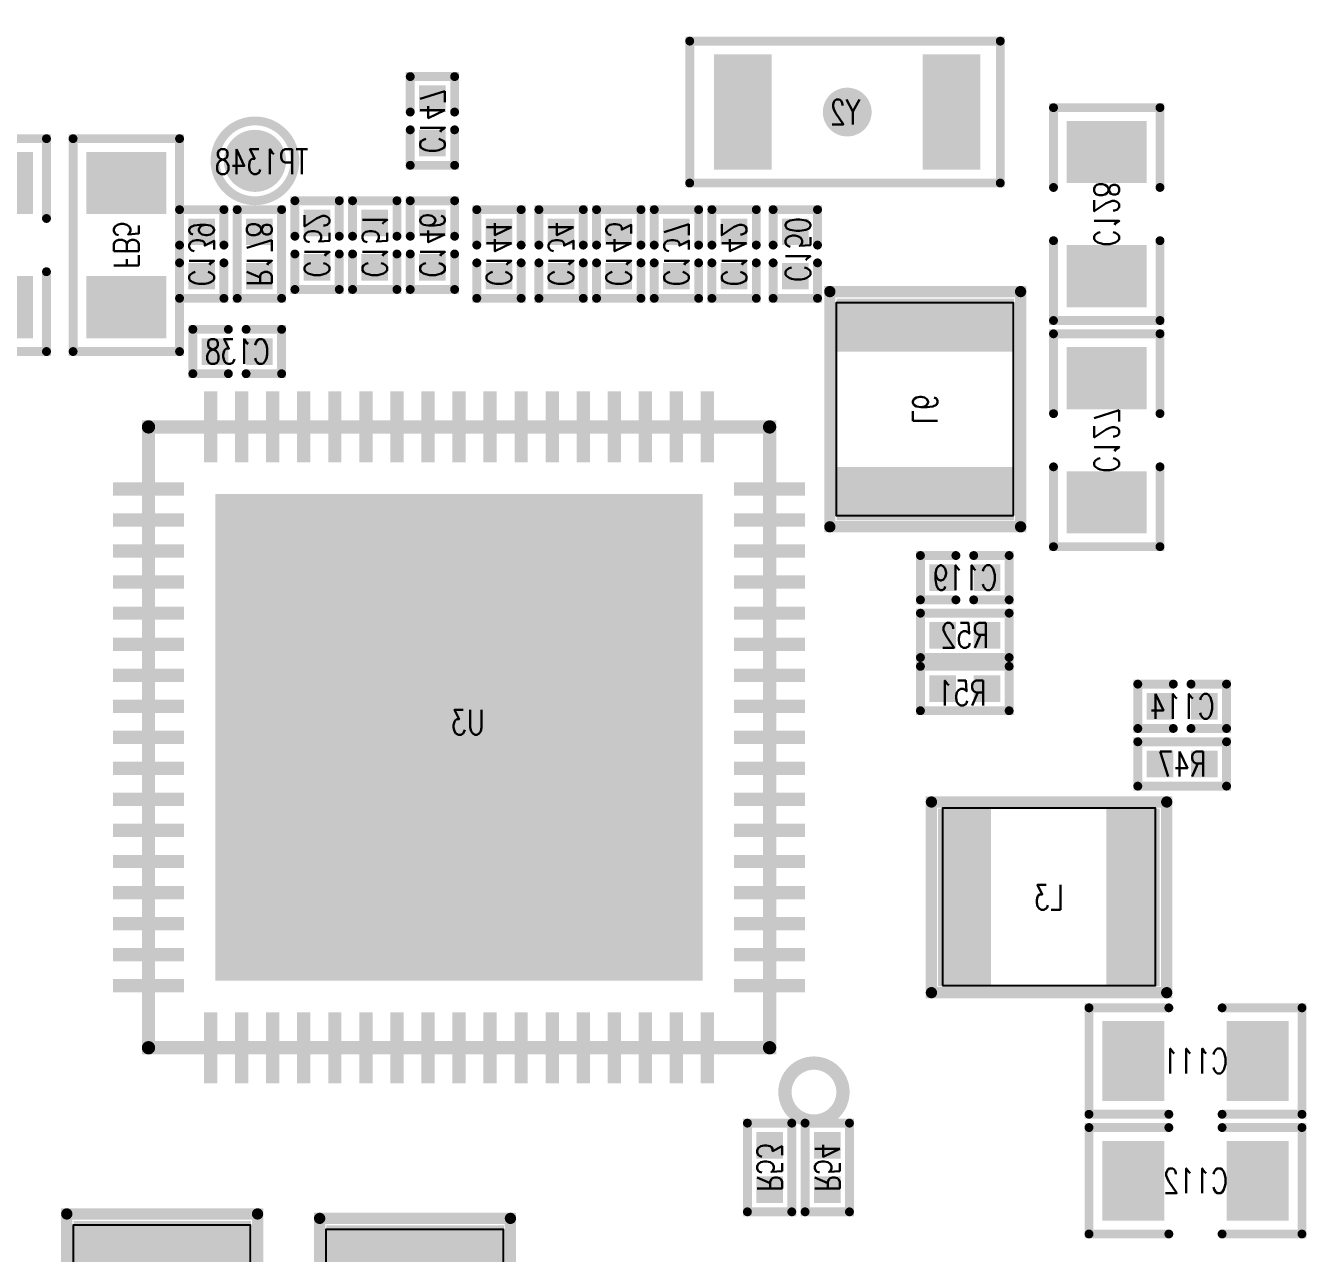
# Model space of a CAD drawing. Extents: x -52.6 to 3.6, y -24.2 to 61.8.
# Drawn here: x -43.24 to -28.8, y 21.88 to 35.73 of the extents above; entities that cross this region are included whole.
import ezdxf
from ezdxf.enums import TextEntityAlignment as Align

# ---------------------------------------------------------------- set-up
doc = ezdxf.new("R2010")
doc.units = 0
doc.linetypes.add('KEEPOUT_00001000$0', pattern=[2, 1, 1])
for name, color, linetype in [('DRIL_NPLTE_THRU_01', 3, 'CONTINUOUS'), ('DRIL_NPLTE_THRU_02', 176, 'CONTINUOUS'), ('DRIL_NPLTE_THRU_03', 222, 'CONTINUOUS'), ('DRIL_NPLTE_THRU_04', 34, 'CONTINUOUS'), ('DRIL_NPLTE_THRU_05', 171, 'CONTINUOUS'), ('DRIL_NPLTE_THRU_06', 186, 'CONTINUOUS'), ('DRIL_NPLTE_THRU_07', 6, 'CONTINUOUS'), ('DRIL_NPLTE_THRU_08', 2, 'CONTINUOUS'), ('DRIL_PLTE_THRU_01', 3, 'CONTINUOUS'), ('DRIL_PLTE_THRU_02', 176, 'CONTINUOUS'), ('DRIL_PLTE_THRU_03', 222, 'CONTINUOUS'), ('DRIL_PLTE_THRU_04', 34, 'CONTINUOUS'), ('DRIL_PLTE_THRU_05', 171, 'CONTINUOUS'), ('DRIL_PLTE_THRU_06', 186, 'CONTINUOUS'), ('DRIL_PLTE_THRU_07', 6, 'CONTINUOUS'), ('DRIL_PLTE_THRU_08', 2, 'CONTINUOUS'), ('KEEPOUT_01', 4, 'CONTINUOUS'), ('PADS_BOT', 56, 'CONTINUOUS'), ('PADS_INNER', 96, 'CONTINUOUS'), ('PADS_TOP', 96, 'CONTINUOUS'), ('PADS_XR_123', 3, 'CONTINUOUS'), ('PART_BOT_2DLINE_00', 130, 'CONTINUOUS'), ('PART_BOT_2DLINE_126', 254, 'CONTINUOUS'), ('PART_NAME_129', 3, 'CONTINUOUS')]:
    doc.layers.add(name, color=color, linetype=linetype)
doc.styles.add('W0$04', font='simplex', dxfattribs={"width": 0.75})

# ---------------------------------------------------------------- blocks, each defined once
blk = doc.blocks.new('SMOOTH_0$1')
at = {"const_width": 0.05}
blk.add_lwpolyline([(-0.025, 0, 1), (0.025, 0, 1)], format="xyb", close=True, dxfattribs=at)
blk = doc.blocks.new('PART_BODY_BOT_164')
at = {"layer": 'PART_BOT_2DLINE_126', "const_width": 0.1}
for points in [[(-0.1, 0.25), (-0.5, 0.25), (-0.5, -0.25), (-0.1, -0.25)], [(0.1, 0.25), (0.5, 0.25), (0.5, -0.25), (0.1, -0.25)]]:
    blk.add_lwpolyline(points, dxfattribs=at)
at = {"layer": 'PART_BOT_2DLINE_126'}
for p in [(-0.5, 0.25), (-0.1, 0.25), (0.1, 0.25), (0.5, 0.25), (-0.5, -0.25), (-0.1, -0.25), (0.1, -0.25), (0.5, -0.25)]:
    blk.add_blockref('SMOOTH_0$1', p, dxfattribs=at)
blk = doc.blocks.new('DRIL_HOLE_0')
blk.add_lwpolyline([(0, 0, 1), (0, 0, 1)], format="xyb", close=True)
blk = doc.blocks.new('PAD_0')
blk.add_lwpolyline([(0, 0, 1), (0, 0, 1)], format="xyb", close=True)
blk = doc.blocks.new('PAD_1')
at = {"const_width": 0.3}
blk.add_lwpolyline([(-0.15, 0), (0.15, 0)], dxfattribs=at)
blk = doc.blocks.new('STK_BOT_408')
at = {"layer": 'DRIL_NPLTE_THRU_01'}
blk.add_blockref('DRIL_HOLE_0', (0, 0), dxfattribs=at)
at = {"layer": 'DRIL_NPLTE_THRU_02'}
blk.add_blockref('DRIL_HOLE_0', (0, 0), dxfattribs=at)
at = {"layer": 'DRIL_NPLTE_THRU_03'}
blk.add_blockref('DRIL_HOLE_0', (0, 0), dxfattribs=at)
at = {"layer": 'DRIL_NPLTE_THRU_04'}
blk.add_blockref('DRIL_HOLE_0', (0, 0), dxfattribs=at)
at = {"layer": 'DRIL_NPLTE_THRU_05'}
blk.add_blockref('DRIL_HOLE_0', (0, 0), dxfattribs=at)
at = {"layer": 'DRIL_NPLTE_THRU_06'}
blk.add_blockref('DRIL_HOLE_0', (0, 0), dxfattribs=at)
at = {"layer": 'DRIL_NPLTE_THRU_07'}
blk.add_blockref('DRIL_HOLE_0', (0, 0), dxfattribs=at)
at = {"layer": 'DRIL_NPLTE_THRU_08'}
blk.add_blockref('DRIL_HOLE_0', (0, 0), dxfattribs=at)
at = {"layer": 'PADS_BOT'}
blk.add_blockref('PAD_1', (0, 0), dxfattribs=at)
at = {"layer": 'PADS_INNER'}
blk.add_blockref('PAD_0', (0, 0), dxfattribs=at)
at = {"layer": 'PADS_TOP'}
blk.add_blockref('PAD_0', (0, 0), dxfattribs=at)
blk = doc.blocks.new('SYM_BOT_9')
for name, p in [('PART_BODY_BOT_164', (0, 0)), ('STK_BOT_408', (-0.25, 0)), ('STK_BOT_408', (0.25, 0))]:
    blk.add_blockref(name, p)
blk = doc.blocks.new('PART_BOT_17')
blk.add_blockref('SYM_BOT_9', (0, 0))
at = {"layer": 'PART_NAME_129', "style": 'W0$04', "width": 0.75}
blk.add_text('C150', height=0.28, dxfattribs=at).set_placement((0.05, 0.03), align=Align.MIDDLE_CENTER)
blk = doc.blocks.new('PART_BODY_BOT_163')
at = {"layer": 'PART_BOT_2DLINE_126', "const_width": 0.1}
for points in [[(-0.3, 0.6), (-1.2, 0.6), (-1.2, -0.6), (-0.3, -0.6)], [(0.3, -0.6), (1.2, -0.6), (1.2, 0.6), (0.3, 0.6)]]:
    blk.add_lwpolyline(points, dxfattribs=at)
at = {"layer": 'PART_BOT_2DLINE_126'}
for p in [(-1.2, 0.6), (-0.3, 0.6), (0.3, 0.6), (1.2, 0.6), (-1.2, -0.6), (-0.3, -0.6), (0.3, -0.6), (1.2, -0.6)]:
    blk.add_blockref('SMOOTH_0$1', p, dxfattribs=at)
blk = doc.blocks.new('PAD_3')
at = {"const_width": 0.7}
blk.add_lwpolyline([(-0.45, 0), (0.45, 0)], dxfattribs=at)
blk = doc.blocks.new('STK_BOT_406')
at = {"layer": 'DRIL_PLTE_THRU_01'}
blk.add_blockref('DRIL_HOLE_0', (0, 0), dxfattribs=at)
at = {"layer": 'DRIL_PLTE_THRU_02'}
blk.add_blockref('DRIL_HOLE_0', (0, 0), dxfattribs=at)
at = {"layer": 'DRIL_PLTE_THRU_03'}
blk.add_blockref('DRIL_HOLE_0', (0, 0), dxfattribs=at)
at = {"layer": 'DRIL_PLTE_THRU_04'}
blk.add_blockref('DRIL_HOLE_0', (0, 0), dxfattribs=at)
at = {"layer": 'DRIL_PLTE_THRU_05'}
blk.add_blockref('DRIL_HOLE_0', (0, 0), dxfattribs=at)
at = {"layer": 'DRIL_PLTE_THRU_06'}
blk.add_blockref('DRIL_HOLE_0', (0, 0), dxfattribs=at)
at = {"layer": 'DRIL_PLTE_THRU_07'}
blk.add_blockref('DRIL_HOLE_0', (0, 0), dxfattribs=at)
at = {"layer": 'DRIL_PLTE_THRU_08'}
blk.add_blockref('DRIL_HOLE_0', (0, 0), dxfattribs=at)
at = {"layer": 'PADS_BOT', "rotation": 90}
blk.add_blockref('PAD_3', (0, 0), dxfattribs=at)
at = {"layer": 'PADS_INNER'}
blk.add_blockref('PAD_0', (0, 0), dxfattribs=at)
at = {"layer": 'PADS_TOP'}
blk.add_blockref('PAD_0', (0, 0), dxfattribs=at)
blk = doc.blocks.new('SYM_BOT_12')
for name, p in [('STK_BOT_406', (-0.7, 0)), ('STK_BOT_406', (0.7, 0)), ('PART_BODY_BOT_163', (0, 0))]:
    blk.add_blockref(name, p)
blk = doc.blocks.new('PART_BOT_51')
blk.add_blockref('SYM_BOT_12', (0, 0))
at = {"layer": 'PART_NAME_129', "style": 'W0$04', "width": 0.75}
blk.add_text('C112', height=0.28, rotation=180, dxfattribs=at).set_placement((0, 0), align=Align.MIDDLE_CENTER)
blk = doc.blocks.new('PART_BOT_56')
blk.add_blockref('SYM_BOT_9', (0, 0))
at = {"layer": 'PART_NAME_129', "style": 'W0$04', "width": 0.75}
blk.add_text('C142', height=0.28, dxfattribs=at).set_placement((0, 0), align=Align.MIDDLE_CENTER)
blk = doc.blocks.new('PART_BOT_59')
blk.add_blockref('SYM_BOT_9', (0, 0))
at = {"layer": 'PART_NAME_129', "style": 'W0$04', "width": 0.75}
blk.add_text('C143', height=0.28, dxfattribs=at).set_placement((0, 0), align=Align.MIDDLE_CENTER)
blk = doc.blocks.new('PART_BOT_63')
blk.add_blockref('SYM_BOT_9', (0, 0))
at = {"layer": 'PART_NAME_129', "style": 'W0$04', "width": 0.75}
blk.add_text('C119', height=0.28, rotation=180, dxfattribs=at).set_placement((0, 0), align=Align.MIDDLE_CENTER)
blk = doc.blocks.new('PART_BOT_70')
blk.add_blockref('SYM_BOT_9', (0, 0))
at = {"layer": 'PART_NAME_129', "style": 'W0$04', "width": 0.75}
blk.add_text('C139', height=0.28, dxfattribs=at).set_placement((0, 0), align=Align.MIDDLE_CENTER)
blk = doc.blocks.new('SMOOTH_0$150114')
at = {"const_width": 0.075057}
blk.add_lwpolyline([(-0.037528, 0, 1), (0.037528, 0, 1)], format="xyb", close=True, dxfattribs=at)
blk = doc.blocks.new('PART_BODY_BOT_16')
at = {"layer": 'PART_BOT_2DLINE_00', "const_width": 0.15}
blk.add_lwpolyline([(-4.327, 4, 1), (-3.673, 4, 1)], format="xyb", close=True, dxfattribs=at)
blk.add_lwpolyline([(-3.5, 3.5), (3.5, 3.5), (3.5, -3.5), (-3.5, -3.5)], close=True, dxfattribs=at)
at = {"layer": 'PART_BOT_2DLINE_00'}
for p in [(-3.5, 3.5), (3.5, 3.5), (-3.5, -3.5), (3.5, -3.5)]:
    blk.add_blockref('SMOOTH_0$150114', p, dxfattribs=at)
blk = doc.blocks.new('PAD_11')
at = {"const_width": 0.15}
blk.add_lwpolyline([(-0.4, 0), (0.4, 0)], dxfattribs=at)
blk = doc.blocks.new('STK_BOT_19')
at = {"layer": 'DRIL_PLTE_THRU_01'}
blk.add_blockref('DRIL_HOLE_0', (0, 0), dxfattribs=at)
at = {"layer": 'DRIL_PLTE_THRU_02'}
blk.add_blockref('DRIL_HOLE_0', (0, 0), dxfattribs=at)
at = {"layer": 'DRIL_PLTE_THRU_03'}
blk.add_blockref('DRIL_HOLE_0', (0, 0), dxfattribs=at)
at = {"layer": 'DRIL_PLTE_THRU_04'}
blk.add_blockref('DRIL_HOLE_0', (0, 0), dxfattribs=at)
at = {"layer": 'DRIL_PLTE_THRU_05'}
blk.add_blockref('DRIL_HOLE_0', (0, 0), dxfattribs=at)
at = {"layer": 'DRIL_PLTE_THRU_06'}
blk.add_blockref('DRIL_HOLE_0', (0, 0), dxfattribs=at)
at = {"layer": 'DRIL_PLTE_THRU_07'}
blk.add_blockref('DRIL_HOLE_0', (0, 0), dxfattribs=at)
at = {"layer": 'DRIL_PLTE_THRU_08'}
blk.add_blockref('DRIL_HOLE_0', (0, 0), dxfattribs=at)
at = {"layer": 'PADS_BOT'}
blk.add_blockref('PAD_11', (0, 0), dxfattribs=at)
at = {"layer": 'PADS_INNER'}
blk.add_blockref('PAD_0', (0, 0), dxfattribs=at)
at = {"layer": 'PADS_TOP'}
blk.add_blockref('PAD_0', (0, 0), dxfattribs=at)
at = {"layer": 'PADS_XR_123'}
blk.add_blockref('PAD_11', (0, 0), dxfattribs=at)
blk = doc.blocks.new('STK_BOT_20')
at = {"layer": 'DRIL_PLTE_THRU_01'}
blk.add_blockref('DRIL_HOLE_0', (0, 0), dxfattribs=at)
at = {"layer": 'DRIL_PLTE_THRU_02'}
blk.add_blockref('DRIL_HOLE_0', (0, 0), dxfattribs=at)
at = {"layer": 'DRIL_PLTE_THRU_03'}
blk.add_blockref('DRIL_HOLE_0', (0, 0), dxfattribs=at)
at = {"layer": 'DRIL_PLTE_THRU_04'}
blk.add_blockref('DRIL_HOLE_0', (0, 0), dxfattribs=at)
at = {"layer": 'DRIL_PLTE_THRU_05'}
blk.add_blockref('DRIL_HOLE_0', (0, 0), dxfattribs=at)
at = {"layer": 'DRIL_PLTE_THRU_06'}
blk.add_blockref('DRIL_HOLE_0', (0, 0), dxfattribs=at)
at = {"layer": 'DRIL_PLTE_THRU_07'}
blk.add_blockref('DRIL_HOLE_0', (0, 0), dxfattribs=at)
at = {"layer": 'DRIL_PLTE_THRU_08'}
blk.add_blockref('DRIL_HOLE_0', (0, 0), dxfattribs=at)
at = {"layer": 'PADS_BOT', "rotation": 90}
blk.add_blockref('PAD_11', (0, 0), dxfattribs=at)
at = {"layer": 'PADS_INNER'}
blk.add_blockref('PAD_0', (0, 0), dxfattribs=at)
at = {"layer": 'PADS_TOP'}
blk.add_blockref('PAD_0', (0, 0), dxfattribs=at)
at = {"layer": 'PADS_XR_123', "rotation": 90}
blk.add_blockref('PAD_11', (0, 0), dxfattribs=at)
blk = doc.blocks.new('PAD_13')
at = {"const_width": 5.49}
blk.add_lwpolyline([(-2.745, 0), (2.745, 0)], dxfattribs=at)
blk = doc.blocks.new('STK_BOT_21')
at = {"layer": 'DRIL_PLTE_THRU_01'}
blk.add_blockref('DRIL_HOLE_0', (0, 0), dxfattribs=at)
at = {"layer": 'DRIL_PLTE_THRU_02'}
blk.add_blockref('DRIL_HOLE_0', (0, 0), dxfattribs=at)
at = {"layer": 'DRIL_PLTE_THRU_03'}
blk.add_blockref('DRIL_HOLE_0', (0, 0), dxfattribs=at)
at = {"layer": 'DRIL_PLTE_THRU_04'}
blk.add_blockref('DRIL_HOLE_0', (0, 0), dxfattribs=at)
at = {"layer": 'DRIL_PLTE_THRU_05'}
blk.add_blockref('DRIL_HOLE_0', (0, 0), dxfattribs=at)
at = {"layer": 'DRIL_PLTE_THRU_06'}
blk.add_blockref('DRIL_HOLE_0', (0, 0), dxfattribs=at)
at = {"layer": 'DRIL_PLTE_THRU_07'}
blk.add_blockref('DRIL_HOLE_0', (0, 0), dxfattribs=at)
at = {"layer": 'DRIL_PLTE_THRU_08'}
blk.add_blockref('DRIL_HOLE_0', (0, 0), dxfattribs=at)
at = {"layer": 'PADS_BOT'}
blk.add_blockref('PAD_13', (0, 0), dxfattribs=at)
at = {"layer": 'PADS_INNER'}
blk.add_blockref('PAD_0', (0, 0), dxfattribs=at)
at = {"layer": 'PADS_TOP'}
blk.add_blockref('PAD_0', (0, 0), dxfattribs=at)
at = {"layer": 'PADS_XR_123'}
blk.add_blockref('PAD_13', (0, 0), dxfattribs=at)
blk = doc.blocks.new('SYM_BOT_21')
for name, p in [('PART_BODY_BOT_16', (0, 0)), ('STK_BOT_20', (-2.8, 3.5)), ('STK_BOT_20', (-2.45, 3.5)), ('STK_BOT_20', (-2.1, 3.5)), ('STK_BOT_20', (-1.75, 3.5)), ('STK_BOT_20', (-1.4, 3.5)), ('STK_BOT_20', (-1.05, 3.5)), ('STK_BOT_20', (-0.7, 3.5)), ('STK_BOT_20', (-0.35, 3.5)), ('STK_BOT_20', (0, 3.5)), ('STK_BOT_20', (0.35, 3.5)), ('STK_BOT_20', (0.7, 3.5)), ('STK_BOT_20', (1.05, 3.5)), ('STK_BOT_20', (1.4, 3.5)), ('STK_BOT_20', (1.75, 3.5)), ('STK_BOT_20', (2.1, 3.5)), ('STK_BOT_20', (2.45, 3.5)), ('STK_BOT_20', (2.8, 3.5)), ('STK_BOT_21', (0, 0)), ('STK_BOT_19', (-3.5, 2.8)), ('STK_BOT_19', (3.5, 2.8)), ('STK_BOT_19', (-3.5, 2.45)), ('STK_BOT_19', (3.5, 2.45)), ('STK_BOT_19', (-3.5, 2.1)), ('STK_BOT_19', (3.5, 2.1)), ('STK_BOT_19', (-3.5, 1.75)), ('STK_BOT_19', (3.5, 1.75)), ('STK_BOT_19', (-3.5, 1.4)), ('STK_BOT_19', (3.5, 1.4)), ('STK_BOT_19', (-3.5, 1.05)), ('STK_BOT_19', (3.5, 1.05)), ('STK_BOT_19', (-3.5, 0.7)), ('STK_BOT_19', (3.5, 0.7)), ('STK_BOT_19', (-3.5, 0.35)), ('STK_BOT_19', (3.5, 0.35)), ('STK_BOT_19', (-3.5, 0)), ('STK_BOT_19', (3.5, 0)), ('STK_BOT_19', (-3.5, -0.35)), ('STK_BOT_19', (3.5, -0.35)), ('STK_BOT_19', (-3.5, -0.7)), ('STK_BOT_19', (3.5, -0.7)), ('STK_BOT_19', (-3.5, -1.05)), ('STK_BOT_19', (3.5, -1.05)), ('STK_BOT_19', (-3.5, -1.4)), ('STK_BOT_19', (3.5, -1.4)), ('STK_BOT_19', (-3.5, -1.75)), ('STK_BOT_19', (3.5, -1.75)), ('STK_BOT_19', (-3.5, -2.1)), ('STK_BOT_19', (3.5, -2.1)), ('STK_BOT_19', (-3.5, -2.45)), ('STK_BOT_19', (3.5, -2.45)), ('STK_BOT_19', (-3.5, -2.8)), ('STK_BOT_19', (3.5, -2.8)), ('STK_BOT_20', (-2.8, -3.5)), ('STK_BOT_20', (-2.45, -3.5)), ('STK_BOT_20', (-2.1, -3.5)), ('STK_BOT_20', (-1.75, -3.5)), ('STK_BOT_20', (-1.4, -3.5)), ('STK_BOT_20', (-1.05, -3.5)), ('STK_BOT_20', (-0.7, -3.5)), ('STK_BOT_20', (-0.35, -3.5)), ('STK_BOT_20', (0, -3.5)), ('STK_BOT_20', (0.35, -3.5)), ('STK_BOT_20', (0.7, -3.5)), ('STK_BOT_20', (1.05, -3.5)), ('STK_BOT_20', (1.4, -3.5)), ('STK_BOT_20', (1.75, -3.5)), ('STK_BOT_20', (2.1, -3.5)), ('STK_BOT_20', (2.45, -3.5)), ('STK_BOT_20', (2.8, -3.5))]:
    blk.add_blockref(name, p)
blk = doc.blocks.new('PART_BOT_86')
blk.add_blockref('SYM_BOT_21', (0, 0))
at = {"layer": 'PART_NAME_129', "style": 'W0$04', "width": 0.75}
blk.add_text('U3', height=0.28, rotation=270, dxfattribs=at).set_placement((0.17, 0.1), align=Align.MIDDLE_CENTER)
blk = doc.blocks.new('PART_BOT_91')
blk.add_blockref('SYM_BOT_9', (0, 0))
at = {"layer": 'PART_NAME_129', "style": 'W0$04', "width": 0.75}
blk.add_text('C144', height=0.28, dxfattribs=at).set_placement((0, 0), align=Align.MIDDLE_CENTER)
blk = doc.blocks.new('PART_BOT_112')
blk.add_blockref('SYM_BOT_12', (0, 0))
at = {"layer": 'PART_NAME_129', "style": 'W0$04', "width": 0.75}
blk.add_text('C111', height=0.28, rotation=180, dxfattribs=at).set_placement((0, 0), align=Align.MIDDLE_CENTER)
blk = doc.blocks.new('PART_BOT_147')
blk.add_blockref('SYM_BOT_9', (0, 0))
at = {"layer": 'PART_NAME_129', "style": 'W0$04', "width": 0.75}
blk.add_text('C147', height=0.28, dxfattribs=at).set_placement((0, 0), align=Align.MIDDLE_CENTER)
blk = doc.blocks.new('PART_BOT_182')
blk.add_blockref('SYM_BOT_12', (0, 0))
at = {"layer": 'PART_NAME_129', "style": 'W0$04', "width": 0.75}
blk.add_text('C127', height=0.28, rotation=180, dxfattribs=at).set_placement((0, 0), align=Align.MIDDLE_CENTER)
blk = doc.blocks.new('PART_BOT_183')
blk.add_blockref('SYM_BOT_12', (0, 0))
at = {"layer": 'PART_NAME_129', "style": 'W0$04', "width": 0.75}
blk.add_text('C136', height=0.28, dxfattribs=at).set_placement((0, 0), align=Align.MIDDLE_CENTER)
blk = doc.blocks.new('PART_BOT_193')
blk.add_blockref('SYM_BOT_9', (0, 0))
at = {"layer": 'PART_NAME_129', "style": 'W0$04', "width": 0.75}
blk.add_text('C137', height=0.28, dxfattribs=at).set_placement((0, 0), align=Align.MIDDLE_CENTER)
blk = doc.blocks.new('PART_BODY_BOT_187')
at = {"layer": 'PART_BOT_2DLINE_126', "const_width": 0.1}
blk.add_lwpolyline([(-0.6, 0.8), (2.9, 0.8), (2.9, -0.8), (-0.6, -0.8)], close=True, dxfattribs=at)
at = {"layer": 'PART_BOT_2DLINE_126'}
for p in [(-0.6, 0.8), (2.9, 0.8), (-0.6, -0.8), (2.9, -0.8)]:
    blk.add_blockref('SMOOTH_0$1', p, dxfattribs=at)
blk = doc.blocks.new('PAD_25')
at = {"const_width": 0.65}
blk.add_lwpolyline([(-0.65, 0), (0.65, 0)], dxfattribs=at)
blk = doc.blocks.new('STK_BOT_475')
at = {"layer": 'DRIL_PLTE_THRU_01'}
blk.add_blockref('DRIL_HOLE_0', (0, 0), dxfattribs=at)
at = {"layer": 'DRIL_PLTE_THRU_02'}
blk.add_blockref('DRIL_HOLE_0', (0, 0), dxfattribs=at)
at = {"layer": 'DRIL_PLTE_THRU_03'}
blk.add_blockref('DRIL_HOLE_0', (0, 0), dxfattribs=at)
at = {"layer": 'DRIL_PLTE_THRU_04'}
blk.add_blockref('DRIL_HOLE_0', (0, 0), dxfattribs=at)
at = {"layer": 'DRIL_PLTE_THRU_05'}
blk.add_blockref('DRIL_HOLE_0', (0, 0), dxfattribs=at)
at = {"layer": 'DRIL_PLTE_THRU_06'}
blk.add_blockref('DRIL_HOLE_0', (0, 0), dxfattribs=at)
at = {"layer": 'DRIL_PLTE_THRU_07'}
blk.add_blockref('DRIL_HOLE_0', (0, 0), dxfattribs=at)
at = {"layer": 'DRIL_PLTE_THRU_08'}
blk.add_blockref('DRIL_HOLE_0', (0, 0), dxfattribs=at)
at = {"layer": 'PADS_BOT', "rotation": 90}
blk.add_blockref('PAD_25', (0, 0), dxfattribs=at)
at = {"layer": 'PADS_INNER'}
blk.add_blockref('PAD_0', (0, 0), dxfattribs=at)
at = {"layer": 'PADS_TOP'}
blk.add_blockref('PAD_0', (0, 0), dxfattribs=at)
blk = doc.blocks.new('PAD_26')
at = {"const_width": 0.275}
blk.add_lwpolyline([(0, -0.1375, 1), (0, 0.1375, 1)], format="xyb", close=True, dxfattribs=at)
blk = doc.blocks.new('STK_BOT_476')
at = {"layer": 'DRIL_PLTE_THRU_01'}
blk.add_blockref('DRIL_HOLE_0', (0, 0), dxfattribs=at)
at = {"layer": 'DRIL_PLTE_THRU_02'}
blk.add_blockref('DRIL_HOLE_0', (0, 0), dxfattribs=at)
at = {"layer": 'DRIL_PLTE_THRU_03'}
blk.add_blockref('DRIL_HOLE_0', (0, 0), dxfattribs=at)
at = {"layer": 'DRIL_PLTE_THRU_04'}
blk.add_blockref('DRIL_HOLE_0', (0, 0), dxfattribs=at)
at = {"layer": 'DRIL_PLTE_THRU_05'}
blk.add_blockref('DRIL_HOLE_0', (0, 0), dxfattribs=at)
at = {"layer": 'DRIL_PLTE_THRU_06'}
blk.add_blockref('DRIL_HOLE_0', (0, 0), dxfattribs=at)
at = {"layer": 'DRIL_PLTE_THRU_07'}
blk.add_blockref('DRIL_HOLE_0', (0, 0), dxfattribs=at)
at = {"layer": 'DRIL_PLTE_THRU_08'}
blk.add_blockref('DRIL_HOLE_0', (0, 0), dxfattribs=at)
at = {"layer": 'PADS_BOT'}
blk.add_blockref('PAD_26', (0, 0), dxfattribs=at)
at = {"layer": 'PADS_INNER'}
blk.add_blockref('PAD_0', (0, 0), dxfattribs=at)
at = {"layer": 'PADS_TOP'}
blk.add_blockref('PAD_0', (0, 0), dxfattribs=at)
blk = doc.blocks.new('SYM_BOT_32')
for name, p in [('STK_BOT_475', (0, 0)), ('STK_BOT_475', (2.35, 0)), ('PART_BODY_BOT_187', (0, 0)), ('STK_BOT_476', (1.175, 0))]:
    blk.add_blockref(name, p)
blk = doc.blocks.new('PART_BOT_206')
blk.add_blockref('SYM_BOT_32', (0, 0))
at = {"layer": 'PART_NAME_129', "style": 'W0$04', "width": 0.75}
blk.add_text('Y2', height=0.28, rotation=180, dxfattribs=at).set_placement((1.15, 0), align=Align.MIDDLE_CENTER)
blk = doc.blocks.new('PART_BOT_283')
blk.add_blockref('SYM_BOT_12', (0, 0))
at = {"layer": 'PART_NAME_129', "style": 'W0$04', "width": 0.75}
blk.add_text('C128', height=0.28, dxfattribs=at).set_placement((0, 0), align=Align.MIDDLE_CENTER)
blk = doc.blocks.new('PART_BOT_303')
blk.add_blockref('SYM_BOT_9', (0, 0))
at = {"layer": 'PART_NAME_129', "style": 'W0$04', "width": 0.75}
blk.add_text('C114', height=0.28, rotation=180, dxfattribs=at).set_placement((0, 0), align=Align.MIDDLE_CENTER)
blk = doc.blocks.new('PART_BOT_306')
blk.add_blockref('SYM_BOT_9', (0, 0))
at = {"layer": 'PART_NAME_129', "style": 'W0$04', "width": 0.75}
blk.add_text('C134', height=0.28, dxfattribs=at).set_placement((0, 0), align=Align.MIDDLE_CENTER)
blk = doc.blocks.new('PART_BOT_307')
blk.add_blockref('SYM_BOT_9', (0, 0))
at = {"layer": 'PART_NAME_129', "style": 'W0$04', "width": 0.75}
blk.add_text('C138', height=0.28, rotation=180, dxfattribs=at).set_placement((0, 0), align=Align.MIDDLE_CENTER)
blk = doc.blocks.new('PART_BOT_309')
blk.add_blockref('SYM_BOT_9', (0, 0))
at = {"layer": 'PART_NAME_129', "style": 'W0$04', "width": 0.75}
blk.add_text('C146', height=0.28, rotation=180, dxfattribs=at).set_placement((0, 0), align=Align.MIDDLE_CENTER)
blk = doc.blocks.new('PART_BOT_310')
blk.add_blockref('SYM_BOT_9', (0, 0))
at = {"layer": 'PART_NAME_129', "style": 'W0$04', "width": 0.75}
blk.add_text('C151', height=0.28, rotation=180, dxfattribs=at).set_placement((0, 0), align=Align.MIDDLE_CENTER)
blk = doc.blocks.new('PART_BOT_311')
blk.add_blockref('SYM_BOT_9', (0, 0))
at = {"layer": 'PART_NAME_129', "style": 'W0$04', "width": 0.75}
blk.add_text('C152', height=0.28, dxfattribs=at).set_placement((0, 0), align=Align.MIDDLE_CENTER)
blk = doc.blocks.new('SMOOTH_0$127')
at = {"const_width": 0.0635}
blk.add_lwpolyline([(-0.03175, 0, 1), (0.03175, 0, 1)], format="xyb", close=True, dxfattribs=at)
blk = doc.blocks.new('PART_BODY_BOT_184')
at = {"layer": 'KEEPOUT_01', "linetype": 'KEEPOUT_00001000$0'}
blk.add_lwpolyline([(-1.2, 1), (1.2, 1), (1.2, -1), (-1.2, -1)], close=True, dxfattribs=at)
at = {"layer": 'PART_BOT_2DLINE_126', "const_width": 0.127}
blk.add_lwpolyline([(-1.326, 1.079), (1.326, 1.079), (1.326, -1.071), (-1.326, -1.071)], close=True, dxfattribs=at)
at = {"layer": 'PART_BOT_2DLINE_126'}
for p in [(-1.326, 1.079), (1.326, 1.079), (-1.326, -1.071), (1.326, -1.071)]:
    blk.add_blockref('SMOOTH_0$127', p, dxfattribs=at)
blk = doc.blocks.new('PAD_18')
at = {"const_width": 0.6}
blk.add_lwpolyline([(-1, 0), (1, 0)], dxfattribs=at)
blk = doc.blocks.new('STK_BOT_469')
at = {"layer": 'DRIL_PLTE_THRU_01'}
blk.add_blockref('DRIL_HOLE_0', (0, 0), dxfattribs=at)
at = {"layer": 'DRIL_PLTE_THRU_02'}
blk.add_blockref('DRIL_HOLE_0', (0, 0), dxfattribs=at)
at = {"layer": 'DRIL_PLTE_THRU_03'}
blk.add_blockref('DRIL_HOLE_0', (0, 0), dxfattribs=at)
at = {"layer": 'DRIL_PLTE_THRU_04'}
blk.add_blockref('DRIL_HOLE_0', (0, 0), dxfattribs=at)
at = {"layer": 'DRIL_PLTE_THRU_05'}
blk.add_blockref('DRIL_HOLE_0', (0, 0), dxfattribs=at)
at = {"layer": 'DRIL_PLTE_THRU_06'}
blk.add_blockref('DRIL_HOLE_0', (0, 0), dxfattribs=at)
at = {"layer": 'DRIL_PLTE_THRU_07'}
blk.add_blockref('DRIL_HOLE_0', (0, 0), dxfattribs=at)
at = {"layer": 'DRIL_PLTE_THRU_08'}
blk.add_blockref('DRIL_HOLE_0', (0, 0), dxfattribs=at)
at = {"layer": 'PADS_BOT', "rotation": 90}
blk.add_blockref('PAD_18', (0, 0), dxfattribs=at)
at = {"layer": 'PADS_INNER'}
blk.add_blockref('PAD_0', (0, 0), dxfattribs=at)
at = {"layer": 'PADS_TOP'}
blk.add_blockref('PAD_0', (0, 0), dxfattribs=at)
blk = doc.blocks.new('SYM_BOT_44')
for name, p in [('STK_BOT_469', (-0.953, 0.006)), ('STK_BOT_469', (0.947, 0.006)), ('PART_BODY_BOT_184', (0, 0))]:
    blk.add_blockref(name, p)
blk = doc.blocks.new('PART_BOT_423')
blk.add_blockref('SYM_BOT_44', (0, 0))
at = {"layer": 'PART_NAME_129', "style": 'W0$04', "width": 0.75}
blk.add_text('L2', height=0.28, dxfattribs=at).set_placement((0, 0.004), align=Align.MIDDLE_CENTER)
blk = doc.blocks.new('PART_BOT_424')
blk.add_blockref('SYM_BOT_44', (0, 0))
at = {"layer": 'PART_NAME_129', "style": 'W0$04', "width": 0.75}
blk.add_text('L3', height=0.28, rotation=180, dxfattribs=at).set_placement((0, 0.004), align=Align.MIDDLE_CENTER)
blk = doc.blocks.new('PART_BOT_425')
blk.add_blockref('SYM_BOT_44', (0, 0))
at = {"layer": 'PART_NAME_129', "style": 'W0$04', "width": 0.75}
blk.add_text('L4', height=0.28, dxfattribs=at).set_placement((0, 0.004), align=Align.MIDDLE_CENTER)
blk = doc.blocks.new('PART_BOT_427')
blk.add_blockref('SYM_BOT_44', (0, 0))
at = {"layer": 'PART_NAME_129', "style": 'W0$04', "width": 0.75}
blk.add_text('L6', height=0.28, dxfattribs=at).set_placement((0, 0.004), align=Align.MIDDLE_CENTER)
blk = doc.blocks.new('PART_BODY_BOT_185')
at = {"layer": 'PART_BOT_2DLINE_126', "const_width": 0.1}
blk.add_lwpolyline([(-1.2, 0.6), (1.2, 0.6), (1.2, -0.6), (-1.2, -0.6)], close=True, dxfattribs=at)
at = {"layer": 'PART_BOT_2DLINE_126'}
for p in [(-1.2, 0.6), (1.2, 0.6), (-1.2, -0.6), (1.2, -0.6)]:
    blk.add_blockref('SMOOTH_0$1', p, dxfattribs=at)
blk = doc.blocks.new('SYM_BOT_46')
for name, p in [('STK_BOT_406', (-0.7, 0)), ('STK_BOT_406', (0.7, 0)), ('PART_BODY_BOT_185', (0, 0))]:
    blk.add_blockref(name, p)
blk = doc.blocks.new('PART_BOT_429')
blk.add_blockref('SYM_BOT_46', (0, 0))
at = {"layer": 'PART_NAME_129', "style": 'W0$04', "width": 0.75}
blk.add_text('FB5', height=0.28, rotation=180, dxfattribs=at).set_placement((0, 0), align=Align.MIDDLE_CENTER)
blk = doc.blocks.new('PART_BODY_BOT_166')
at = {"layer": 'PART_BOT_2DLINE_126', "const_width": 0.1}
blk.add_lwpolyline([(-0.5, 0.25), (0.5, 0.25), (0.5, -0.25), (-0.5, -0.25)], close=True, dxfattribs=at)
at = {"layer": 'PART_BOT_2DLINE_126'}
for p in [(-0.5, 0.25), (0.5, 0.25), (-0.5, -0.25), (0.5, -0.25)]:
    blk.add_blockref('SMOOTH_0$1', p, dxfattribs=at)
blk = doc.blocks.new('SYM_BOT_5')
for name, p in [('PART_BODY_BOT_166', (0, 0)), ('STK_BOT_408', (-0.25, 0)), ('STK_BOT_408', (0.25, 0))]:
    blk.add_blockref(name, p)
blk = doc.blocks.new('PART_BOT_455')
blk.add_blockref('SYM_BOT_5', (0, 0))
at = {"layer": 'PART_NAME_129', "style": 'W0$04', "width": 0.75}
blk.add_text('R47', height=0.28, rotation=180, dxfattribs=at).set_placement((0, 0), align=Align.MIDDLE_CENTER)
blk = doc.blocks.new('PART_BOT_458')
blk.add_blockref('SYM_BOT_5', (0, 0))
at = {"layer": 'PART_NAME_129', "style": 'W0$04', "width": 0.75}
blk.add_text('R51', height=0.28, rotation=180, dxfattribs=at).set_placement((-0.03, 0.05), align=Align.MIDDLE_CENTER)
blk = doc.blocks.new('PART_BOT_460')
blk.add_blockref('SYM_BOT_5', (0, 0))
at = {"layer": 'PART_NAME_129', "style": 'W0$04', "width": 0.75}
blk.add_text('R52', height=0.28, dxfattribs=at).set_placement((0, 0), align=Align.MIDDLE_CENTER)
blk = doc.blocks.new('PART_BOT_461')
blk.add_blockref('SYM_BOT_5', (0, 0))
at = {"layer": 'PART_NAME_129', "style": 'W0$04', "width": 0.75}
blk.add_text('R53', height=0.28, dxfattribs=at).set_placement((0, 0), align=Align.MIDDLE_CENTER)
blk = doc.blocks.new('PART_BOT_462')
blk.add_blockref('SYM_BOT_5', (0, 0))
at = {"layer": 'PART_NAME_129', "style": 'W0$04', "width": 0.75}
blk.add_text('R54', height=0.28, dxfattribs=at).set_placement((0, 0), align=Align.MIDDLE_CENTER)
blk = doc.blocks.new('PART_BOT_544')
blk.add_blockref('SYM_BOT_5', (0, 0))
at = {"layer": 'PART_NAME_129', "style": 'W0$04', "width": 0.75}
blk.add_text('R178', height=0.28, dxfattribs=at).set_placement((0, 0), align=Align.MIDDLE_CENTER)
blk = doc.blocks.new('PART_BODY_BOT_14')
at = {"layer": 'PART_BOT_2DLINE_126', "const_width": 0.10008}
blk.add_lwpolyline([(0.450088, 0, 1), (-0.450088, 0, 1)], format="xyb", close=True, dxfattribs=at)
blk = doc.blocks.new('PAD_4')
at = {"const_width": 0.35}
blk.add_lwpolyline([(0, -0.175, 1), (0, 0.175, 1)], format="xyb", close=True, dxfattribs=at)
blk = doc.blocks.new('STK_BOT_12')
at = {"layer": 'DRIL_PLTE_THRU_01'}
blk.add_blockref('DRIL_HOLE_0', (0, 0), dxfattribs=at)
at = {"layer": 'DRIL_PLTE_THRU_02'}
blk.add_blockref('DRIL_HOLE_0', (0, 0), dxfattribs=at)
at = {"layer": 'DRIL_PLTE_THRU_03'}
blk.add_blockref('DRIL_HOLE_0', (0, 0), dxfattribs=at)
at = {"layer": 'DRIL_PLTE_THRU_04'}
blk.add_blockref('DRIL_HOLE_0', (0, 0), dxfattribs=at)
at = {"layer": 'DRIL_PLTE_THRU_05'}
blk.add_blockref('DRIL_HOLE_0', (0, 0), dxfattribs=at)
at = {"layer": 'DRIL_PLTE_THRU_06'}
blk.add_blockref('DRIL_HOLE_0', (0, 0), dxfattribs=at)
at = {"layer": 'DRIL_PLTE_THRU_07'}
blk.add_blockref('DRIL_HOLE_0', (0, 0), dxfattribs=at)
at = {"layer": 'DRIL_PLTE_THRU_08'}
blk.add_blockref('DRIL_HOLE_0', (0, 0), dxfattribs=at)
at = {"layer": 'PADS_BOT'}
blk.add_blockref('PAD_4', (0, 0), dxfattribs=at)
at = {"layer": 'PADS_INNER'}
blk.add_blockref('PAD_0', (0, 0), dxfattribs=at)
at = {"layer": 'PADS_TOP'}
blk.add_blockref('PAD_0', (0, 0), dxfattribs=at)
blk = doc.blocks.new('SYM_BOT_16')
for name in ['PART_BODY_BOT_14', 'STK_BOT_12']:
    blk.add_blockref(name, (0, 0))
blk = doc.blocks.new('PART_BOT_745')
blk.add_blockref('SYM_BOT_16', (0, 0))
at = {"layer": 'PART_NAME_129', "style": 'W0$04', "width": 0.75}
blk.add_text('TP1348', height=0.28, dxfattribs=at).set_placement((-0.6, -0.15))

msp = doc.modelspace()

# ---------------------------------------------------------------- block references
at = {"xscale": -1}
for name, p, rotation in [('PART_BOT_206', (-35.15, 34.75), -180), ('PART_BOT_147', (-38.65, 34.65), -90), ('PART_BOT_283', (-31.05, 33.6), -90), ('PART_BOT_183', (-43.6, 33.25), -90), ('PART_BOT_429', (-42.1, 33.25), -270), ('PART_BOT_311', (-39.95, 33.25), -90), ('PART_BOT_310', (-39.3, 33.25), -270), ('PART_BOT_309', (-38.65, 33.25), -270), ('PART_BOT_70', (-41.25, 33.15), -90), ('PART_BOT_544', (-40.6, 33.15), -90), ('PART_BOT_91', (-37.9, 33.15), -90), ('PART_BOT_306', (-37.2, 33.15), -90), ('PART_BOT_59', (-36.55, 33.15), -90), ('PART_BOT_193', (-35.9, 33.15), -90), ('PART_BOT_56', (-35.25, 33.15), -90), ('PART_BOT_17', (-34.56, 33.15), -90), ('PART_BOT_86', (-38.35, 27.7), -90), ('PART_BOT_427', (-33.1, 31.4), -90), ('PART_BOT_307', (-40.85, 32.05), -180), ('PART_BOT_182', (-31.05, 31.05), -270), ('PART_BOT_63', (-32.65, 29.5), -180), ('PART_BOT_458', (-32.65, 28.25), -180), ('PART_BOT_303', (-30.2, 28.05), -180), ('PART_BOT_455', (-30.2, 27.4), -180), ('PART_BOT_424', (-31.7, 25.9), -180), ('PART_BOT_112', (-30.05, 24.05), -180), ('PART_BOT_461', (-34.85, 22.85), -90), ('PART_BOT_462', (-34.2, 22.85), -90), ('PART_BOT_51', (-30.05, 22.7), -180), ('PART_BOT_423', (-41.7, 21), -90), ('PART_BOT_425', (-38.85, 20.95), -90)]:
    msp.add_blockref(name, p, dxfattribs=dict(at, rotation=rotation))
for name, p in [('PART_BOT_745', (-40.65, 34.2)), ('PART_BOT_460', (-32.65, 28.85))]:
    msp.add_blockref(name, p, dxfattribs=at)

doc.saveas('drawing.dxf')
